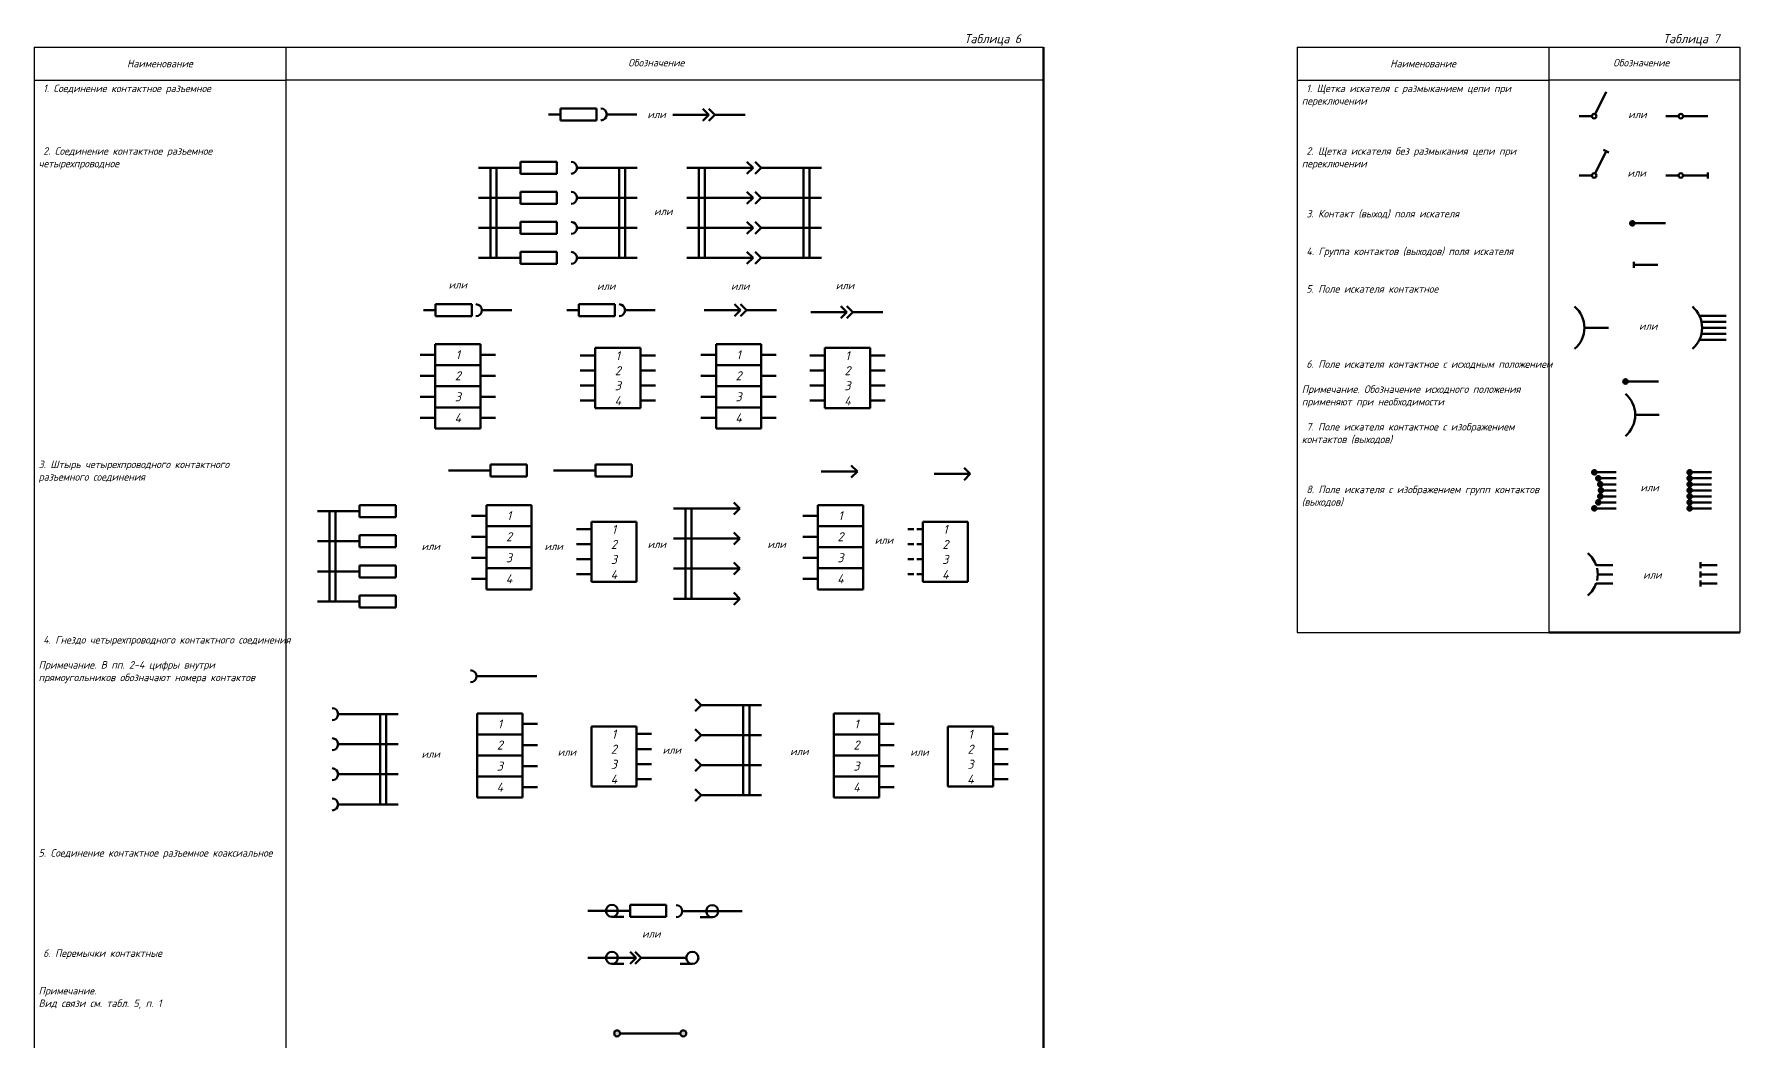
# Model space of a CAD drawing. Header units: millimetres. Extents: x 2441 to 4766, y 634 to 1472.
# Drawn here: x 3698 to 4265, y 1137 to 1472 of the extents above; entities that cross this region are included whole.
import ezdxf

# ---------------------------------------------------------------- set-up
doc = ezdxf.new("R2010")
doc.units = ezdxf.units.MM
doc.layers.get('0').update_dxf_attribs({"color": 252})
for name, color, linetype, lineweight in [('основные линии', 7, 'Continuous', 50), ('основные линии @ 1', 7, 'Continuous', 50), ('рамка-тонкие линии', 7, 'Continuous', 30)]:
    doc.layers.add(name, color=color, linetype=linetype, lineweight=lineweight)
doc.layers.add('текст', color=7, linetype='Continuous')
doc.layers.add('текст @ 1', color=7, linetype='Continuous')
doc.styles.add('стиль 2.5 ГОСТ', font='', dxfattribs={"oblique": 15, "height": 2.5})
doc.styles.add('стиль 3.5 ГОСТ', font='', dxfattribs={"oblique": 15, "height": 3.5})
doc.styles.add('стиль 5 ГОСТ', font='', dxfattribs={"oblique": 15, "height": 5})
doc.styles.get('стиль 2.5 ГОСТ').set_extended_font_data('GOST type B')
doc.styles.get('стиль 3.5 ГОСТ').set_extended_font_data('GOST type B')
doc.styles.get('стиль 5 ГОСТ').set_extended_font_data('GOST type B')

# ---------------------------------------------------------------- blocks, each defined once
blk = doc.blocks.new('*T9')
at = {"layer": 'рамка-тонкие линии', "color": 0, "linetype": 'ByBlock', "lineweight": -2, "transparency": 16777216}
for p, q in [((0, 0), (83.638623, 0)), ((0, 0), (0, -660.831828)), ((83.638623, 0), (83.638623, -660.831828)), ((0, -11), (83.638623, -11)), ((0, -660.831828), (83.638623, -660.831828))]:
    blk.add_line(p, q, dxfattribs=at)
at = {"layer": 'рамка-тонкие линии', "color": 0, "transparency": 16777216, "char_height": 2.5, "width": 80.638623}
for s, insert, attachment_point, style in [('{\\C256;Наименование}', (41.819311, -5.5), 5, 'стиль 2.5 ГОСТ'), ('{\\C256; 1. Соединение контактное разъемное\\P  \\P\\P  \\P\\P 2. Соединение контактное разъемное четырехпроводное\\P  \\P \\P\\P\\P\\P\\P\\P\\P\\P\\P\\P\\P\\P\\P\\P\\P\\P\\P\\P\\P\\P\\P\\P3. Штырь четырехпроводного контактного разъемного соединения\\P  \\P\\P\\P\\P\\P\\P\\P\\P\\P\\P\\P\\P 4. Гнездо четырехпроводного контактного соединения\\P \\PПримечание. В пп. 2-4 цифры внутри прямоугольников обозначают номера контактов\\P\\P\\P \\P\\P\\P\\P\\P\\P\\P\\P\\P\\P\\P5. Соединение контактное разъемное коаксиальное  \\P  \\P\\P\\P\\P\\P\\P\\P 6. Перемычки контактные\\P\\P\\PПримечание. \\PВид связи см. табл. 5, п. 1\\P\\P  \\P  \\P\\P\\P 7. Колодка зажимов \\PПримечание.\\PДля указания видов контактных соединений допускается применять следующие обозначения:\\P\\P \\P\\P\\P\\P \\P\\P  1) колодки с разборными контактами  \\P \\P\\P \\P\\P\\P\\P\\P\\P\\P\\P\\P\\P\\P  2) колодки с разборными и неразборными контактами\\P \\P\\P\\P\\P\\P\\P\\P\\P\\P\\P\\P 8. Перемычка коммутационная:\\P  1) на размыкание\\P\\P\\P  2) с выведенным штырем\\P\\P\\P\\P\\P  3) с выведенным гнездом\\P\\P\\P\\P\\P  4) на переключение\\P\\P\\P\\P\\P\\P\\P\\P \\P 9. Соединение с защитным контактом\\P\\P }', (1.5, -12.5), 1, 'стиль 3.5 ГОСТ')]:
    blk.add_mtext(s, dxfattribs=dict(at, insert=insert, attachment_point=attachment_point, style=style))
blk = doc.blocks.new('*T11')
at = {"layer": 'рамка-тонкие линии', "color": 0, "linetype": 'ByBlock', "lineweight": -2, "transparency": 16777216}
for p, q in [((0, 0), (83.638623, 0)), ((0, 0), (0, -194.734932)), ((83.638623, 0), (83.638623, -194.734932)), ((0, -11), (83.638623, -11)), ((0, -194.734932), (83.638623, -194.734932))]:
    blk.add_line(p, q, dxfattribs=at)
at = {"layer": 'рамка-тонкие линии', "color": 0, "transparency": 16777216, "char_height": 2.5, "width": 80.638623}
for s, insert, attachment_point, style in [('{\\C256;Наименование}', (41.819311, -5.5), 5, 'стиль 2.5 ГОСТ'), ('{\\C256; 1. Щетка искателя с размыканием цепи при переключении\\P\\P\\P\\P 2. Щетка искателя без размыкания цепи при переключении\\P\\P\\P\\P 3. Контакт (выход) поля искателя\\P\\P\\P 4. Группа контактов (выходов) поля искателя\\P\\P\\P 5. Поле искателя контактное\\P\\P\\P\\P\\P\\P 6. Поле искателя контактное с исходным положением\\P\\PПримечание. Обозначение исходного положения применяют при необходимости\\P\\P 7. Поле искателя контактное с изображением контактов (выходов)\\P\\P\\P\\P 8. Поле искателя с изображением групп контактов (выходов)}', (1.5, -12.5), 1, 'стиль 3.5 ГОСТ')]:
    blk.add_mtext(s, dxfattribs=dict(at, insert=insert, attachment_point=attachment_point, style=style))

msp = doc.modelspace()

# ---------------------------------------------------------------- hatches: boundary and pattern name
at = {"layer": 'основные линии'}
h = msp.add_hatch(color=256, dxfattribs=at)
h.dxf.hatch_style = 1
h.paths.add_polyline_path([(4228.59, 1408.71, 1), (4230.09, 1408.71, 1)])
h = msp.add_hatch(color=256, dxfattribs=at)
h.dxf.hatch_style = 1
h.paths.add_polyline_path([(4226.31, 1356.09, 1), (4227.81, 1356.09, 1)])
h = msp.add_hatch(color=256, dxfattribs=at)
h.dxf.hatch_style = 1
h.paths.add_polyline_path([(4215.96, 1325.91, 1), (4217.46, 1325.91, 1)])
h = msp.add_hatch(color=256, dxfattribs=at)
h.dxf.hatch_style = 1
h.paths.add_polyline_path([(4217.26, 1323.91, 1), (4218.76, 1323.91, 1)])
h = msp.add_hatch(color=256, dxfattribs=at)
h.dxf.hatch_style = 1
h.paths.add_polyline_path([(4217.95, 1321.91, 1), (4219.45, 1321.91, 1)])
h = msp.add_hatch(color=256, dxfattribs=at)
h.dxf.hatch_style = 1
h.paths.add_polyline_path([(4247.64, 1325.91, 1), (4249.14, 1325.91, 1)])
h = msp.add_hatch(color=256, dxfattribs=at)
h.dxf.hatch_style = 1
h.paths.add_polyline_path([(4247.64, 1323.91, 1), (4249.14, 1323.91, 1)])
h = msp.add_hatch(color=256, dxfattribs=at)
h.dxf.hatch_style = 1
h.paths.add_polyline_path([(4247.64, 1321.91, 1), (4249.14, 1321.91, 1)])
h = msp.add_hatch(color=256, dxfattribs=at)
h.dxf.hatch_style = 1
h.paths.add_polyline_path([(4217.26, 1315.91, 1), (4218.76, 1315.91, 1)])
h = msp.add_hatch(color=256, dxfattribs=at)
h.dxf.hatch_style = 1
h.paths.add_polyline_path([(4217.95, 1317.91, 1), (4219.45, 1317.91, 1)])
h = msp.add_hatch(color=256, dxfattribs=at)
h.dxf.hatch_style = 1
h.paths.add_polyline_path([(4218.17, 1319.91, 1), (4219.67, 1319.91, 1)])
h = msp.add_hatch(color=256, dxfattribs=at)
h.dxf.hatch_style = 1
h.paths.add_polyline_path([(4247.64, 1319.91, 1), (4249.14, 1319.91, 1)])
h = msp.add_hatch(color=256, dxfattribs=at)
h.dxf.hatch_style = 1
h.paths.add_polyline_path([(4247.64, 1317.91, 1), (4249.14, 1317.91, 1)])
h = msp.add_hatch(color=256, dxfattribs=at)
h.dxf.hatch_style = 1
h.paths.add_polyline_path([(4247.64, 1315.91, 1), (4249.14, 1315.91, 1)])
h = msp.add_hatch(color=256, dxfattribs=at)
h.dxf.hatch_style = 1
h.paths.add_polyline_path([(4215.96, 1313.91, 1), (4217.46, 1313.91, 1)])
h = msp.add_hatch(color=256, dxfattribs=at)
h.dxf.hatch_style = 1
h.paths.add_polyline_path([(4247.64, 1313.91, 1), (4249.14, 1313.91, 1)])
h = msp.add_hatch(color=256, dxfattribs=at)
h.dxf.hatch_style = 1
h.paths.add_polyline_path([(3892.83, 1139.34, 1), (3890.83, 1139.34, 1)])
h.paths.add_polyline_path([(3914.83, 1139.34, 1), (3912.83, 1139.34, 1)])

# ---------------------------------------------------------------- linework, layer by layer
for p, q in [((4033.59, 806.5), (4033.59, 1467.33)), ((4216.96, 1445.04), (4220.65, 1452.41)), ((3873.02, 1442.94), (3873.02, 1446.94)), ((3873.02, 1446.94), (3885.02, 1446.94)), ((3885.02, 1446.94), (3885.02, 1442.94)), ((3922.37, 1444.82), (3920.37, 1446.82)), ((3924.37, 1444.82), (3922.37, 1446.82)), ((3869.02, 1444.94), (3873.02, 1444.94)), ((3885.02, 1442.94), (3873.02, 1442.94)), ((3888.4, 1444.94), (3898.4, 1444.94)), ((3910.37, 1444.82), (3922.37, 1444.82)), ((3922.37, 1444.82), (3920.37, 1442.82)), ((3924.37, 1444.82), (3922.37, 1442.82)), ((3924.37, 1444.82), (3934.37, 1444.82)), ((4211.63, 1444.36), (4215.88, 1444.36)), ((4240.45, 1444.36), (4244.7, 1444.36)), ((4246.2, 1444.36), (4254.45, 1444.36)), ((3859.75, 1425.19), (3859.75, 1429.19)), ((3859.75, 1429.19), (3871.75, 1429.19)), ((3871.75, 1429.19), (3871.75, 1425.19)), ((3937.01, 1427.19), (3935.01, 1429.19)), ((3939.74, 1427.19), (3937.74, 1429.19)), ((4216.96, 1425.28), (4220.65, 1432.66)), ((4219.76, 1433.11), (4221.55, 1432.21)), ((3855.75, 1427.19), (3845.75, 1427.19)), ((3849.75, 1427.19), (3849.75, 1417.19)), ((3851.75, 1427.19), (3851.75, 1417.19)), ((3855.75, 1427.19), (3859.75, 1427.19)), ((3871.75, 1425.19), (3859.75, 1425.19)), ((3878.51, 1427.19), (3888.51, 1427.19)), ((3898.51, 1427.19), (3888.51, 1427.19)), ((3892.51, 1427.19), (3892.51, 1417.19)), ((3894.51, 1427.19), (3894.51, 1417.19)), ((3925.01, 1427.19), (3915.01, 1427.19)), ((3919.01, 1427.19), (3919.01, 1417.19)), ((3921.01, 1427.19), (3921.01, 1417.19)), ((3925.01, 1427.19), (3937.01, 1427.19)), ((3937.01, 1427.19), (3935.01, 1425.19)), ((3939.74, 1427.19), (3937.74, 1425.19)), ((3939.74, 1427.19), (3949.74, 1427.19)), ((3959.74, 1427.19), (3949.74, 1427.19)), ((3953.74, 1427.19), (3953.74, 1417.19)), ((3955.74, 1427.19), (3955.74, 1417.19)), ((4211.63, 1424.61), (4215.88, 1424.61)), ((4240.45, 1424.61), (4244.7, 1424.61)), ((4246.2, 1424.61), (4254.45, 1424.61)), ((4254.45, 1425.61), (4254.45, 1423.61)), ((3859.75, 1415.19), (3859.75, 1419.19)), ((3859.75, 1419.19), (3871.75, 1419.19)), ((3871.75, 1419.19), (3871.75, 1415.19)), ((3937.01, 1417.19), (3935.01, 1419.19)), ((3939.74, 1417.19), (3937.74, 1419.19)), ((3855.75, 1417.19), (3845.75, 1417.19)), ((3849.75, 1417.19), (3849.75, 1407.19)), ((3851.75, 1417.19), (3851.75, 1407.19)), ((3855.75, 1417.19), (3859.75, 1417.19)), ((3871.75, 1415.19), (3859.75, 1415.19)), ((3878.51, 1417.19), (3888.51, 1417.19)), ((3898.51, 1417.19), (3888.51, 1417.19)), ((3892.51, 1417.19), (3892.51, 1407.19)), ((3894.51, 1417.19), (3894.51, 1407.19)), ((3925.01, 1417.19), (3915.01, 1417.19)), ((3919.01, 1417.19), (3919.01, 1407.19)), ((3921.01, 1417.19), (3921.01, 1407.19)), ((3925.01, 1417.19), (3937.01, 1417.19)), ((3937.01, 1417.19), (3935.01, 1415.19)), ((3939.74, 1417.19), (3937.74, 1415.19)), ((3939.74, 1417.19), (3949.74, 1417.19)), ((3959.74, 1417.19), (3949.74, 1417.19)), ((3953.74, 1417.19), (3953.74, 1407.19)), ((3955.74, 1417.19), (3955.74, 1407.19)), ((3855.75, 1407.19), (3845.75, 1407.19)), ((3849.75, 1407.19), (3849.75, 1397.19)), ((3851.75, 1407.19), (3851.75, 1397.19)), ((3855.75, 1407.19), (3859.75, 1407.19)), ((3859.75, 1405.19), (3859.75, 1409.19)), ((3859.75, 1409.19), (3871.75, 1409.19)), ((3871.75, 1409.19), (3871.75, 1405.19)), ((3878.51, 1407.19), (3888.51, 1407.19)), ((3898.51, 1407.19), (3888.51, 1407.19)), ((3892.51, 1407.19), (3892.51, 1397.19)), ((3894.51, 1407.19), (3894.51, 1397.19)), ((3925.01, 1407.19), (3915.01, 1407.19)), ((3919.01, 1407.19), (3919.01, 1397.19)), ((3921.01, 1407.19), (3921.01, 1397.19)), ((3925.01, 1407.19), (3937.01, 1407.19)), ((3937.01, 1407.19), (3935.01, 1409.19)), ((3937.01, 1407.19), (3935.01, 1405.19)), ((3939.74, 1407.19), (3937.74, 1409.19)), ((3939.74, 1407.19), (3937.74, 1405.19)), ((3939.74, 1407.19), (3949.74, 1407.19)), ((3959.74, 1407.19), (3949.74, 1407.19)), ((3953.74, 1407.19), (3953.74, 1397.19)), ((3955.74, 1407.19), (3955.74, 1397.19)), ((4230.09, 1408.71), (4240.34, 1408.71)), ((3871.75, 1405.19), (3859.75, 1405.19)), ((3855.75, 1397.19), (3845.75, 1397.19)), ((3855.75, 1397.19), (3859.75, 1397.19)), ((3859.75, 1395.19), (3859.75, 1399.19)), ((3859.75, 1399.19), (3871.75, 1399.19)), ((3871.75, 1395.19), (3859.75, 1395.19)), ((3871.75, 1399.19), (3871.75, 1395.19)), ((3878.51, 1397.19), (3888.51, 1397.19)), ((3898.51, 1397.19), (3888.51, 1397.19)), ((3925.01, 1397.19), (3915.01, 1397.19)), ((3925.01, 1397.19), (3937.01, 1397.19)), ((3937.01, 1397.19), (3935.01, 1399.19)), ((3937.01, 1397.19), (3935.01, 1395.19)), ((3939.74, 1397.19), (3937.74, 1399.19)), ((3939.74, 1397.19), (3937.74, 1395.19)), ((3939.74, 1397.19), (3949.74, 1397.19)), ((3959.74, 1397.19), (3949.74, 1397.19)), ((4229.8, 1395.94), (4229.8, 1393.94)), ((4229.8, 1394.94), (4237.8, 1394.94)), ((3827.49, 1379.81), (3831.49, 1379.81)), ((3831.49, 1377.81), (3831.49, 1381.81)), ((3831.49, 1381.81), (3843.49, 1381.81)), ((3843.49, 1381.81), (3843.49, 1377.81)), ((3846.87, 1379.81), (3856.87, 1379.81)), ((3875.09, 1379.81), (3879.09, 1379.81)), ((3879.09, 1377.81), (3879.09, 1381.81)), ((3879.09, 1381.81), (3891.09, 1381.81)), ((3891.09, 1381.81), (3891.09, 1377.81)), ((3894.46, 1379.81), (3904.46, 1379.81)), ((3920.82, 1379.85), (3932.82, 1379.85)), ((3932.82, 1379.85), (3930.82, 1381.85)), ((3932.82, 1379.85), (3930.82, 1377.85)), ((3934.82, 1379.85), (3932.82, 1381.85)), ((3934.82, 1379.85), (3932.82, 1377.85)), ((3934.82, 1379.85), (3944.82, 1379.85)), ((3956.22, 1379.2), (3968.22, 1379.2)), ((3968.22, 1379.2), (3966.22, 1381.2)), ((3968.22, 1379.2), (3966.22, 1377.2)), ((3970.22, 1379.2), (3968.22, 1381.2)), ((3970.22, 1379.2), (3968.22, 1377.2)), ((3970.22, 1379.2), (3980.22, 1379.2)), ((4251.63, 1377.97), (4260.53, 1377.97)), ((3843.49, 1377.81), (3831.49, 1377.81)), ((3891.09, 1377.81), (3879.09, 1377.81)), ((4213.38, 1373.97), (4221.38, 1373.97)), ((4252.31, 1375.97), (4260.53, 1375.97)), ((4252.53, 1373.97), (4260.53, 1373.97)), ((3831.38, 1368.51), (3846.38, 1368.51)), ((3831.38, 1361.51), (3831.38, 1368.51)), ((3846.38, 1368.51), (3846.38, 1361.51)), ((3884.57, 1367.26), (3884.57, 1362.26)), ((3899.57, 1367.26), (3884.57, 1367.26)), ((3899.57, 1362.26), (3899.57, 1367.26)), ((3924.71, 1368.51), (3939.71, 1368.51)), ((3924.71, 1361.51), (3924.71, 1368.51)), ((3939.71, 1368.51), (3939.71, 1361.51)), ((3960.91, 1367.26), (3960.91, 1362.26)), ((3975.91, 1367.26), (3960.91, 1367.26)), ((3975.91, 1362.26), (3975.91, 1367.26)), ((4251.63, 1369.97), (4260.53, 1369.97)), ((4252.31, 1371.97), (4260.53, 1371.97)), ((3826.38, 1365.01), (3831.38, 1365.01)), ((3846.38, 1361.51), (3831.38, 1361.51)), ((3831.38, 1361.51), (3846.38, 1361.51)), ((3831.38, 1354.51), (3831.38, 1361.51)), ((3846.38, 1365.01), (3851.38, 1365.01)), ((3846.38, 1361.51), (3846.38, 1354.51)), ((3879.57, 1364.76), (3884.57, 1364.76)), ((3884.57, 1362.26), (3884.57, 1357.26)), ((3899.57, 1364.76), (3904.57, 1364.76)), ((3899.57, 1357.26), (3899.57, 1362.26)), ((3919.71, 1365.01), (3924.71, 1365.01)), ((3939.71, 1361.51), (3924.71, 1361.51)), ((3924.71, 1361.51), (3939.71, 1361.51)), ((3924.71, 1354.51), (3924.71, 1361.51)), ((3939.71, 1365.01), (3944.71, 1365.01)), ((3939.71, 1361.51), (3939.71, 1354.51)), ((3955.91, 1364.76), (3960.91, 1364.76)), ((3960.91, 1362.26), (3960.91, 1357.26)), ((3975.91, 1364.76), (3980.91, 1364.76)), ((3975.91, 1357.26), (3975.91, 1362.26)), ((3826.38, 1358.01), (3831.38, 1358.01)), ((3846.38, 1358.01), (3851.38, 1358.01)), ((3879.57, 1359.76), (3884.57, 1359.76)), ((3884.57, 1357.26), (3884.57, 1352.26)), ((3899.57, 1359.76), (3904.57, 1359.76)), ((3899.57, 1352.26), (3899.57, 1357.26)), ((3919.71, 1358.01), (3924.71, 1358.01)), ((3939.71, 1358.01), (3944.71, 1358.01)), ((3955.91, 1359.76), (3960.91, 1359.76)), ((3960.91, 1357.26), (3960.91, 1352.26)), ((3975.91, 1359.76), (3980.91, 1359.76)), ((3975.91, 1352.26), (3975.91, 1357.26)), ((4227.81, 1356.09), (4238.06, 1356.09)), ((3826.38, 1351.01), (3831.38, 1351.01)), ((3846.38, 1354.51), (3831.38, 1354.51)), ((3831.38, 1354.51), (3846.38, 1354.51)), ((3831.38, 1347.51), (3831.38, 1354.51)), ((3846.38, 1354.51), (3846.38, 1347.51)), ((3846.38, 1351.01), (3851.38, 1351.01)), ((3879.57, 1354.76), (3884.57, 1354.76)), ((3879.57, 1349.76), (3884.57, 1349.76)), ((3884.57, 1352.26), (3884.57, 1347.26)), ((3899.57, 1354.76), (3904.57, 1354.76)), ((3899.57, 1347.26), (3899.57, 1352.26)), ((3899.57, 1349.76), (3904.57, 1349.76)), ((3919.71, 1351.01), (3924.71, 1351.01)), ((3939.71, 1354.51), (3924.71, 1354.51)), ((3924.71, 1354.51), (3939.71, 1354.51)), ((3924.71, 1347.51), (3924.71, 1354.51)), ((3939.71, 1354.51), (3939.71, 1347.51)), ((3939.71, 1351.01), (3944.71, 1351.01)), ((3955.91, 1354.76), (3960.91, 1354.76)), ((3955.91, 1349.76), (3960.91, 1349.76)), ((3960.91, 1352.26), (3960.91, 1347.26)), ((3975.91, 1354.76), (3980.91, 1354.76)), ((3975.91, 1347.26), (3975.91, 1352.26)), ((3975.91, 1349.76), (3980.91, 1349.76)), ((3826.38, 1344.01), (3831.38, 1344.01)), ((3846.38, 1347.51), (3831.38, 1347.51)), ((3831.38, 1347.51), (3846.38, 1347.51)), ((3831.38, 1340.51), (3831.38, 1347.51)), ((3846.38, 1347.51), (3846.38, 1340.51)), ((3846.38, 1344.01), (3851.38, 1344.01)), ((3884.57, 1347.26), (3899.57, 1347.26)), ((3919.71, 1344.01), (3924.71, 1344.01)), ((3939.71, 1347.51), (3924.71, 1347.51)), ((3924.71, 1347.51), (3939.71, 1347.51)), ((3924.71, 1340.51), (3924.71, 1347.51)), ((3939.71, 1347.51), (3939.71, 1340.51)), ((3939.71, 1344.01), (3944.71, 1344.01)), ((3960.91, 1347.26), (3975.91, 1347.26)), ((4230.27, 1344.99), (4238.27, 1344.99)), ((3846.38, 1340.51), (3831.38, 1340.51)), ((3939.71, 1340.51), (3924.71, 1340.51)), ((3849.77, 1324.5), (3849.77, 1328.5)), ((3849.77, 1328.5), (3861.77, 1328.5)), ((3861.77, 1328.5), (3861.77, 1324.5)), ((3884.69, 1324.5), (3884.69, 1328.5)), ((3884.69, 1328.5), (3896.69, 1328.5)), ((3896.69, 1328.5), (3896.69, 1324.5)), ((3971.69, 1326.16), (3969.69, 1328.16)), ((4009.2, 1325.35), (4007.2, 1327.35)), ((3845.77, 1326.5), (3835.77, 1326.5)), ((3845.77, 1326.5), (3849.77, 1326.5)), ((3861.77, 1324.5), (3849.77, 1324.5)), ((3880.69, 1326.5), (3870.69, 1326.5)), ((3880.69, 1326.5), (3884.69, 1326.5)), ((3896.69, 1324.5), (3884.69, 1324.5)), ((3959.69, 1326.16), (3971.69, 1326.16)), ((3971.69, 1326.16), (3969.69, 1324.16)), ((3997.2, 1325.35), (4009.2, 1325.35)), ((4009.2, 1325.35), (4007.2, 1323.35)), ((4216.71, 1325.91), (4223.92, 1325.91)), ((4218.01, 1323.91), (4223.92, 1323.91)), ((4218.7, 1321.91), (4223.92, 1321.91)), ((4248.39, 1325.91), (4255.59, 1325.91)), ((4248.39, 1323.91), (4255.59, 1323.91)), ((4248.39, 1321.91), (4255.59, 1321.91)), ((3932.61, 1313.89), (3930.61, 1315.89)), ((4218.01, 1315.91), (4223.92, 1315.91)), ((4218.7, 1317.91), (4223.92, 1317.91)), ((4218.92, 1319.91), (4223.92, 1319.91)), ((4248.39, 1319.91), (4255.59, 1319.91)), ((4248.39, 1317.91), (4255.59, 1317.91)), ((4248.39, 1315.91), (4255.59, 1315.91)), ((3802.23, 1312.97), (3792.23, 1312.97)), ((3796.23, 1312.97), (3796.23, 1302.97)), ((3798.23, 1312.97), (3798.23, 1302.97)), ((3802.23, 1312.97), (3806.23, 1312.97)), ((3806.23, 1310.97), (3806.23, 1314.97)), ((3806.23, 1314.97), (3818.23, 1314.97)), ((3818.23, 1310.97), (3806.23, 1310.97)), ((3818.23, 1314.97), (3818.23, 1310.97)), ((3843.4, 1311.49), (3848.4, 1311.49)), ((3848.4, 1314.99), (3863.4, 1314.99)), ((3848.4, 1307.99), (3848.4, 1314.99)), ((3863.4, 1314.99), (3863.4, 1307.99)), ((3920.61, 1313.89), (3910.61, 1313.89)), ((3914.61, 1313.89), (3914.61, 1303.89)), ((3916.61, 1313.89), (3916.61, 1303.89)), ((3920.61, 1313.89), (3932.61, 1313.89)), ((3932.61, 1313.89), (3930.61, 1311.89)), ((3953.58, 1311.49), (3958.58, 1311.49)), ((3958.58, 1314.99), (3973.58, 1314.99)), ((3958.58, 1307.99), (3958.58, 1314.99)), ((3973.58, 1314.99), (3973.58, 1307.99)), ((4216.71, 1313.91), (4223.92, 1313.91)), ((4248.39, 1313.91), (4255.59, 1313.91)), ((3806.23, 1300.97), (3806.23, 1304.97)), ((3806.23, 1304.97), (3818.23, 1304.97)), ((3818.23, 1304.97), (3818.23, 1300.97)), ((3843.4, 1304.49), (3848.4, 1304.49)), ((3863.4, 1307.99), (3848.4, 1307.99)), ((3848.4, 1307.99), (3863.4, 1307.99)), ((3848.4, 1300.99), (3848.4, 1307.99)), ((3863.4, 1307.99), (3863.4, 1300.99)), ((3878.28, 1306.99), (3883.28, 1306.99)), ((3883.28, 1309.49), (3883.28, 1304.49)), ((3898.28, 1309.49), (3883.28, 1309.49)), ((3883.28, 1304.49), (3883.28, 1299.49)), ((3898.28, 1304.49), (3898.28, 1309.49)), ((3898.28, 1299.49), (3898.28, 1304.49)), ((3932.61, 1303.89), (3930.61, 1305.89)), ((3953.58, 1304.49), (3958.58, 1304.49)), ((3973.58, 1307.99), (3958.58, 1307.99)), ((3958.58, 1307.99), (3973.58, 1307.99)), ((3958.58, 1300.99), (3958.58, 1307.99)), ((3973.58, 1307.99), (3973.58, 1300.99)), ((3988.46, 1306.99), (3990.46, 1306.99)), ((3991.46, 1306.99), (3993.46, 1306.99)), ((3993.46, 1309.49), (3993.46, 1304.49)), ((4008.46, 1309.49), (3993.46, 1309.49)), ((3993.46, 1304.49), (3993.46, 1299.49)), ((4008.46, 1304.49), (4008.46, 1309.49)), ((4008.46, 1299.49), (4008.46, 1304.49)), ((3802.23, 1302.97), (3792.23, 1302.97)), ((3796.23, 1302.97), (3796.23, 1292.97)), ((3798.23, 1302.97), (3798.23, 1292.97)), ((3802.23, 1302.97), (3806.23, 1302.97)), ((3818.23, 1300.97), (3806.23, 1300.97)), ((3863.4, 1300.99), (3848.4, 1300.99)), ((3848.4, 1300.99), (3863.4, 1300.99)), ((3848.4, 1293.99), (3848.4, 1300.99)), ((3863.4, 1300.99), (3863.4, 1293.99)), ((3878.28, 1301.99), (3883.28, 1301.99)), ((3883.28, 1299.49), (3883.28, 1294.49)), ((3898.28, 1294.49), (3898.28, 1299.49)), ((3920.61, 1303.89), (3910.61, 1303.89)), ((3914.61, 1303.89), (3914.61, 1293.89)), ((3916.61, 1303.89), (3916.61, 1293.89)), ((3920.61, 1303.89), (3932.61, 1303.89)), ((3932.61, 1303.89), (3930.61, 1301.89)), ((3973.58, 1300.99), (3958.58, 1300.99)), ((3958.58, 1300.99), (3973.58, 1300.99)), ((3958.58, 1293.99), (3958.58, 1300.99)), ((3973.58, 1300.99), (3973.58, 1293.99)), ((3988.46, 1301.99), (3990.46, 1301.99)), ((3991.46, 1301.99), (3993.46, 1301.99)), ((3993.46, 1299.49), (3993.46, 1294.49)), ((4008.46, 1294.49), (4008.46, 1299.49)), ((3802.23, 1292.97), (3792.23, 1292.97)), ((3796.23, 1292.97), (3796.23, 1282.97)), ((3798.23, 1292.97), (3798.23, 1282.97)), ((3802.23, 1292.97), (3806.23, 1292.97)), ((3806.23, 1290.97), (3806.23, 1294.97)), ((3806.23, 1294.97), (3818.23, 1294.97)), ((3818.23, 1294.97), (3818.23, 1290.97)), ((3843.4, 1297.49), (3848.4, 1297.49)), ((3863.4, 1293.99), (3848.4, 1293.99)), ((3848.4, 1293.99), (3863.4, 1293.99)), ((3848.4, 1286.99), (3848.4, 1293.99)), ((3863.4, 1293.99), (3863.4, 1286.99)), ((3878.28, 1296.99), (3883.28, 1296.99)), ((3883.28, 1294.49), (3883.28, 1289.49)), ((3898.28, 1289.49), (3898.28, 1294.49)), ((3920.61, 1293.89), (3910.61, 1293.89)), ((3914.61, 1293.89), (3914.61, 1283.89)), ((3916.61, 1293.89), (3916.61, 1283.89)), ((3920.61, 1293.89), (3932.61, 1293.89)), ((3932.61, 1293.89), (3930.61, 1295.89)), ((3932.61, 1293.89), (3930.61, 1291.89)), ((3953.58, 1297.49), (3958.58, 1297.49)), ((3973.58, 1293.99), (3958.58, 1293.99)), ((3958.58, 1293.99), (3973.58, 1293.99)), ((3958.58, 1286.99), (3958.58, 1293.99)), ((3973.58, 1293.99), (3973.58, 1286.99)), ((3988.46, 1296.99), (3990.46, 1296.99)), ((3991.46, 1296.99), (3993.46, 1296.99)), ((3993.46, 1294.49), (3993.46, 1289.49)), ((4008.46, 1289.49), (4008.46, 1294.49)), ((4217.3, 1294.98), (4222.8, 1294.98)), ((4251.99, 1295.98), (4251.99, 1293.98)), ((4251.99, 1294.98), (4257.49, 1294.98)), ((4251.99, 1292.98), (4251.99, 1290.98)), ((3818.23, 1290.97), (3806.23, 1290.97)), ((3843.4, 1290.49), (3848.4, 1290.49)), ((3878.28, 1291.99), (3883.28, 1291.99)), ((3883.28, 1289.49), (3898.28, 1289.49)), ((3953.58, 1290.49), (3958.58, 1290.49)), ((3988.46, 1291.99), (3990.46, 1291.99)), ((3991.46, 1291.99), (3993.46, 1291.99)), ((3993.46, 1289.49), (4008.46, 1289.49)), ((4217.3, 1288.98), (4222.8, 1288.98)), ((4217.8, 1291.98), (4222.8, 1291.98)), ((4251.99, 1291.98), (4257.49, 1291.98)), ((4251.99, 1289.98), (4251.99, 1287.98)), ((4251.99, 1288.98), (4257.49, 1288.98)), ((3802.23, 1282.97), (3792.23, 1282.97)), ((3802.23, 1282.97), (3806.23, 1282.97)), ((3806.23, 1280.97), (3806.23, 1284.97)), ((3806.23, 1284.97), (3818.23, 1284.97)), ((3818.23, 1284.97), (3818.23, 1280.97)), ((3863.4, 1286.99), (3848.4, 1286.99)), ((3920.61, 1283.89), (3910.61, 1283.89)), ((3920.61, 1283.89), (3932.61, 1283.89)), ((3932.61, 1283.89), (3930.61, 1285.89)), ((3932.61, 1283.89), (3930.61, 1281.89)), ((3973.58, 1286.99), (3958.58, 1286.99)), ((3818.23, 1280.97), (3806.23, 1280.97)), ((4201.58, 1272.6), (4265.08, 1272.6)), ((3845.1, 1258.08), (3855.1, 1258.08)), ((3865.1, 1258.08), (3855.1, 1258.08)), ((3919.79, 1248.5), (3917.79, 1250.5)), ((3919.79, 1248.5), (3917.79, 1246.5)), ((3919.79, 1248.5), (3929.79, 1248.5)), ((3939.79, 1248.5), (3929.79, 1248.5)), ((3933.79, 1248.5), (3933.79, 1238.5)), ((3935.79, 1248.5), (3935.79, 1238.5)), ((3799.08, 1245.49), (3809.08, 1245.49)), ((3819.08, 1245.49), (3809.08, 1245.49)), ((3813.08, 1245.49), (3813.08, 1235.49)), ((3815.08, 1245.49), (3815.08, 1235.49)), ((3845.36, 1245.72), (3860.36, 1245.72)), ((3845.36, 1238.72), (3845.36, 1245.72)), ((3860.36, 1245.72), (3860.36, 1238.72)), ((3860.36, 1242.22), (3865.36, 1242.22)), ((3963.9, 1245.72), (3978.9, 1245.72)), ((3963.9, 1238.72), (3963.9, 1245.72)), ((3978.9, 1245.72), (3978.9, 1238.72)), ((3978.9, 1242.22), (3983.9, 1242.22)), ((3860.36, 1238.72), (3845.36, 1238.72)), ((3845.36, 1238.72), (3860.36, 1238.72)), ((3845.36, 1231.72), (3845.36, 1238.72)), ((3860.36, 1238.72), (3860.36, 1231.72)), ((3883.27, 1241.4), (3883.27, 1236.4)), ((3898.27, 1241.4), (3883.27, 1241.4)), ((3883.27, 1236.4), (3883.27, 1231.4)), ((3898.27, 1236.4), (3898.27, 1241.4)), ((3898.27, 1238.9), (3903.27, 1238.9)), ((3898.27, 1231.4), (3898.27, 1236.4)), ((3919.79, 1238.5), (3917.79, 1240.5)), ((3919.79, 1238.5), (3917.79, 1236.5)), ((3919.79, 1238.5), (3929.79, 1238.5)), ((3939.79, 1238.5), (3929.79, 1238.5)), ((3933.79, 1238.5), (3933.79, 1228.5)), ((3935.79, 1238.5), (3935.79, 1228.5)), ((3978.9, 1238.72), (3963.9, 1238.72)), ((3963.9, 1238.72), (3978.9, 1238.72)), ((3963.9, 1231.72), (3963.9, 1238.72)), ((3978.9, 1238.72), (3978.9, 1231.72)), ((4001.8, 1241.4), (4001.8, 1236.4)), ((4016.8, 1241.4), (4001.8, 1241.4)), ((4001.8, 1236.4), (4001.8, 1231.4)), ((4016.8, 1236.4), (4016.8, 1241.4)), ((4016.8, 1238.9), (4021.8, 1238.9)), ((4016.8, 1231.4), (4016.8, 1236.4)), ((3799.08, 1235.49), (3809.08, 1235.49)), ((3819.08, 1235.49), (3809.08, 1235.49)), ((3813.08, 1235.49), (3813.08, 1225.49)), ((3815.08, 1235.49), (3815.08, 1225.49)), ((3860.36, 1231.72), (3845.36, 1231.72)), ((3845.36, 1231.72), (3860.36, 1231.72)), ((3845.36, 1224.72), (3845.36, 1231.72)), ((3860.36, 1235.22), (3865.36, 1235.22)), ((3860.36, 1231.72), (3860.36, 1224.72)), ((3883.27, 1231.4), (3883.27, 1226.4)), ((3898.27, 1233.9), (3903.27, 1233.9)), ((3898.27, 1226.4), (3898.27, 1231.4)), ((3919.79, 1228.5), (3917.79, 1230.5)), ((3978.9, 1231.72), (3963.9, 1231.72)), ((3963.9, 1231.72), (3978.9, 1231.72)), ((3963.9, 1224.72), (3963.9, 1231.72)), ((3978.9, 1235.22), (3983.9, 1235.22)), ((3978.9, 1231.72), (3978.9, 1224.72)), ((4001.8, 1231.4), (4001.8, 1226.4)), ((4016.8, 1233.9), (4021.8, 1233.9)), ((4016.8, 1226.4), (4016.8, 1231.4)), ((3799.08, 1225.49), (3809.08, 1225.49)), ((3819.08, 1225.49), (3809.08, 1225.49)), ((3813.08, 1225.49), (3813.08, 1215.49)), ((3815.08, 1225.49), (3815.08, 1215.49)), ((3860.36, 1228.22), (3865.36, 1228.22)), ((3883.27, 1226.4), (3883.27, 1221.4)), ((3898.27, 1228.9), (3903.27, 1228.9)), ((3898.27, 1221.4), (3898.27, 1226.4)), ((3919.79, 1228.5), (3917.79, 1226.5)), ((3919.79, 1228.5), (3929.79, 1228.5)), ((3939.79, 1228.5), (3929.79, 1228.5)), ((3933.79, 1228.5), (3933.79, 1218.5)), ((3935.79, 1228.5), (3935.79, 1218.5)), ((3978.9, 1228.22), (3983.9, 1228.22)), ((4001.8, 1226.4), (4001.8, 1221.4)), ((4016.8, 1228.9), (4021.8, 1228.9)), ((4016.8, 1221.4), (4016.8, 1226.4)), ((3860.36, 1224.72), (3845.36, 1224.72)), ((3845.36, 1224.72), (3860.36, 1224.72)), ((3845.36, 1217.72), (3845.36, 1224.72)), ((3860.36, 1224.72), (3860.36, 1217.72)), ((3860.36, 1221.22), (3865.36, 1221.22)), ((3883.27, 1221.4), (3898.27, 1221.4)), ((3898.27, 1223.9), (3903.27, 1223.9)), ((3919.79, 1218.5), (3917.79, 1220.5)), ((3978.9, 1224.72), (3963.9, 1224.72)), ((3963.9, 1224.72), (3978.9, 1224.72)), ((3963.9, 1217.72), (3963.9, 1224.72)), ((3978.9, 1224.72), (3978.9, 1217.72)), ((3978.9, 1221.22), (3983.9, 1221.22)), ((4001.8, 1221.4), (4016.8, 1221.4)), ((4016.8, 1223.9), (4021.8, 1223.9)), ((3799.08, 1215.49), (3809.08, 1215.49)), ((3819.08, 1215.49), (3809.08, 1215.49)), ((3860.36, 1217.72), (3845.36, 1217.72)), ((3919.79, 1218.5), (3917.79, 1216.5)), ((3919.79, 1218.5), (3929.79, 1218.5)), ((3939.79, 1218.5), (3929.79, 1218.5)), ((3978.9, 1217.72), (3963.9, 1217.72)), ((3892.12, 1180.08), (3882.12, 1180.08)), ((3892.12, 1180.08), (3896.12, 1180.08)), ((3896.12, 1178.08), (3896.12, 1182.08)), ((3896.12, 1182.08), (3908.12, 1182.08)), ((3908.12, 1182.08), (3908.12, 1178.08)), ((3913.45, 1179.97), (3923.45, 1179.97)), ((3933.45, 1179.97), (3923.45, 1179.97)), ((3890.12, 1178.08), (3894.12, 1178.08)), ((3908.12, 1178.08), (3896.12, 1178.08)), ((3923.45, 1177.97), (3919.45, 1177.97)), ((3892.12, 1164.47), (3882.12, 1164.47)), ((3890.12, 1162.47), (3894.12, 1162.47)), ((3892.12, 1164.47), (3898.12, 1164.47)), ((3898.12, 1164.47), (3896.12, 1166.47)), ((3898.12, 1164.47), (3896.12, 1162.47)), ((3899.84, 1164.47), (3897.84, 1166.47)), ((3899.84, 1164.47), (3897.84, 1162.47)), ((3899.84, 1164.47), (3909.84, 1164.47)), ((3914.84, 1164.47), (3909.84, 1164.47)), ((3916.84, 1162.47), (3912.84, 1162.47)), ((3892.83, 1139.34), (3912.83, 1139.34))]:
    msp.add_line(p, q, dxfattribs=at)
for centre, radius in [((4216.63, 1444.36), 0.75), ((4245.45, 1444.36), 0.75), ((4216.63, 1424.61), 0.75), ((4245.45, 1424.61), 0.75), ((4229.34, 1408.71), 0.75), ((4227.06, 1356.09), 0.75), ((4216.71, 1325.91), 0.75), ((4218.01, 1323.91), 0.75), ((4218.7, 1321.91), 0.75), ((4248.39, 1325.91), 0.75), ((4248.39, 1323.91), 0.75), ((4248.39, 1321.91), 0.75), ((4218.01, 1315.91), 0.75), ((4218.7, 1317.91), 0.75), ((4218.92, 1319.91), 0.75), ((4248.39, 1319.91), 0.75), ((4248.39, 1317.91), 0.75), ((4248.39, 1315.91), 0.75), ((4216.71, 1313.91), 0.75), ((4248.39, 1313.91), 0.75), ((3890.12, 1180.08), 2), ((3923.45, 1179.97), 2), ((3890.12, 1164.47), 2), ((3916.84, 1164.47), 2), ((3891.83, 1139.34), 1), ((3913.83, 1139.34), 1)]:
    msp.add_circle(centre, radius, dxfattribs=at)
for centre, radius, start, end in [((3886.4, 1444.94), 2, 270, 90), ((3876.51, 1427.19), 2, 270, 90), ((3876.51, 1417.19), 2, 270, 90), ((3876.51, 1407.19), 2, 270, 90), ((3876.51, 1397.19), 2, 270, 90), ((3844.87, 1379.81), 2, 270, 90), ((3892.46, 1379.81), 2, 270, 90), ((4204.11, 1373.97), 9.27, 310.4888, 49.5111), ((4243.26, 1373.97), 9.27, 310.4888, 49.5111), ((4221, 1344.99), 9.27, 310.4888, 49.5111), ((4208.53, 1291.98), 9.27, 18.231, 49.5111), ((4208.53, 1291.98), 9.27, 347.5399, 12.4599), ((4208.53, 1291.98), 9.27, 310.4888, 341.7689), ((3843.1, 1258.08), 2, 270, 90), ((3797.08, 1245.49), 2, 270, 90), ((3797.08, 1235.49), 2, 270, 90), ((3797.08, 1225.49), 2, 270, 90), ((3797.08, 1215.49), 2, 270, 90), ((3911.45, 1179.97), 2, 270, 90)]:
    msp.add_arc(centre, radius, start, end, dxfattribs=at)
at = {"layer": 'рамка-тонкие линии'}
for p, q in [((3781.66, 1467.33), (4033.59, 1467.33)), ((4201.58, 1467.33), (4265.08, 1467.33)), ((4265.08, 1467.33), (4265.08, 1272.6)), ((4033.59, 1456.33), (3781.66, 1456.33)), ((4265.08, 1456.33), (4201.58, 1456.33))]:
    msp.add_line(p, q, dxfattribs=at)

# ---------------------------------------------------------------- block references
for name, p in [('*T9', (3698.02, 1467.33)), ('*T11', (4117.94, 1467.33))]:
    msp.add_blockref(name, p)

# ---------------------------------------------------------------- texts
at = {"layer": 'основные линии @ 1', "char_height": 3, "attachment_point": 5, "style": 'стиль 5 ГОСТ'}
for s, heights, insert in [('1', [0], (3838.88, 1365.01)), ('1\\P2\\P3\\P4', [18], (3892.07, 1357.2)), ('1', [0], (3932.21, 1365.01)), ('1\\P2\\P3\\P4', [18], (3968.41, 1357.2)), ('2', [0], (3838.88, 1358.01)), ('2', [0], (3932.21, 1358.01)), ('3', [0], (3838.88, 1351.01)), ('3', [0], (3932.21, 1351.01)), ('4', [0], (3838.88, 1344.01)), ('4', [0], (3932.21, 1344.01)), ('1', [0], (3855.9, 1311.49)), ('1', [0], (3966.08, 1311.49)), ('2', [0], (3855.9, 1304.49)), ('1\\P2\\P3\\P4', [18], (3890.78, 1299.43)), ('2', [0], (3966.08, 1304.49)), ('1\\P2\\P3\\P4', [18], (4000.96, 1299.43)), ('3', [0], (3855.9, 1297.49)), ('3', [0], (3966.08, 1297.49)), ('4', [0], (3855.9, 1290.49)), ('4', [0], (3966.08, 1290.49)), ('1', [0], (3852.86, 1242.22)), ('1', [0], (3971.4, 1242.22)), ('2', [0], (3852.86, 1235.22)), ('1\\P2\\P3\\P4', [18], (3890.77, 1231.34)), ('2', [0], (3971.4, 1235.22)), ('1\\P2\\P3\\P4', [18], (4009.3, 1231.34)), ('3', [0], (3852.86, 1228.22)), ('3', [0], (3971.4, 1228.22)), ('4', [0], (3852.86, 1221.22)), ('4', [0], (3971.4, 1221.22))]:
    msp.add_mtext_dynamic_manual_height_columns(s, width=15, gutter_width=25, heights=heights, dxfattribs=dict(at, insert=insert))
at = {"layer": 'текст', "char_height": 2.5, "width": 24.8571, "attachment_point": 1, "style": 'стиль 5 ГОСТ'}
for insert in [(3895.53, 1463.38), (4222.97, 1463.38)]:
    msp.add_mtext('Обозначение', dxfattribs=dict(at, insert=insert))
at = {"layer": 'текст @ 1', "attachment_point": 1}
for s, width, insert, char_height, style in [('Таблица 6', 48.0222, (4007.25, 1471.6), 3, 'стиль 5 ГОСТ'), ('Таблица 7', 48.0222, (4239.51, 1471.6), 3, 'стиль 5 ГОСТ'), ('или', 30.0284, (3901.9, 1446.16), 2.5, 'стиль 2.5 ГОСТ'), ('или', 30.0284, (4227.96, 1446.16), 2.5, 'стиль 2.5 ГОСТ'), ('или', 30.0284, (4227.73, 1426.7), 2.5, 'стиль 2.5 ГОСТ'), ('или', 30.0284, (3904.12, 1413.94), 2.5, 'стиль 2.5 ГОСТ'), ('или', 30.0284, (3835.82, 1389.51), 2.5, 'стиль 2.5 ГОСТ'), ('или', 30.0284, (3885.15, 1389.07), 2.5, 'стиль 2.5 ГОСТ'), ('или', 30.0284, (3929.7, 1389.08), 2.5, 'стиль 2.5 ГОСТ'), ('или', 30.0284, (3964.53, 1389.29), 2.5, 'стиль 2.5 ГОСТ'), ('или', 30.0284, (4231.55, 1375.8), 2.5, 'стиль 2.5 ГОСТ'), ('или', 30.0284, (4232.02, 1322.1), 2.5, 'стиль 2.5 ГОСТ'), ('или', 30.0284, (3826.83, 1302.54), 2.5, 'стиль 2.5 ГОСТ'), ('или', 30.0284, (3867.7, 1302.54), 2.5, 'стиль 2.5 ГОСТ'), ('или', 30.0284, (3901.99, 1303.23), 2.5, 'стиль 2.5 ГОСТ'), ('или', 30.0284, (3941.82, 1303.23), 2.5, 'стиль 2.5 ГОСТ'), ('или', 30.0284, (3977.49, 1304.61), 2.5, 'стиль 2.5 ГОСТ'), ('или', 30.0284, (4232.94, 1293.06), 2.5, 'стиль 2.5 ГОСТ'), ('или', 30.0284, (3826.83, 1233.48), 2.5, 'стиль 2.5 ГОСТ'), ('или', 30.0284, (3872.09, 1234.14), 2.5, 'стиль 2.5 ГОСТ'), ('или', 30.0284, (3906.97, 1234.81), 2.5, 'стиль 2.5 ГОСТ'), ('или', 30.0284, (3949.36, 1234.37), 2.5, 'стиль 2.5 ГОСТ'), ('или', 30.0284, (3989.31, 1234.14), 2.5, 'стиль 2.5 ГОСТ'), ('или', 30.0284, (3900.14, 1173.69), 2.5, 'стиль 2.5 ГОСТ')]:
    msp.add_mtext_dynamic_manual_height_columns(s, width=width, gutter_width=25, heights=[0], dxfattribs=dict(at, insert=insert, char_height=char_height, style=style))

doc.saveas('drawing.dxf')
